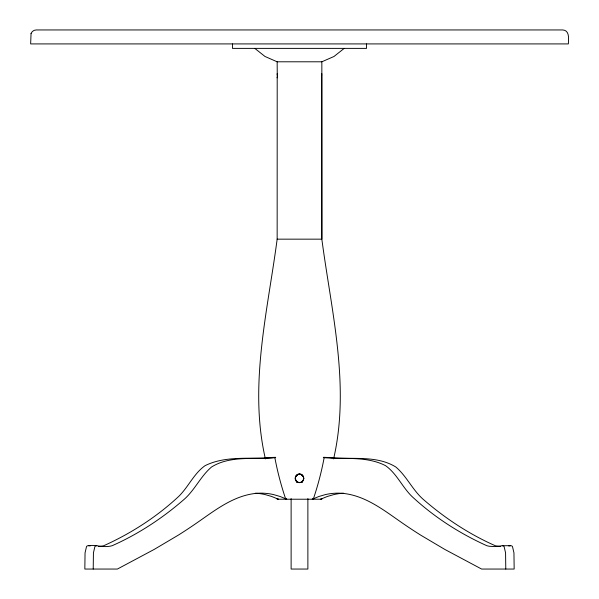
<?xml version="1.0" encoding="UTF-8"?>
<svg xmlns="http://www.w3.org/2000/svg" width="599" height="599" viewBox="0 0 599 599"><rect width="100%" height="100%" fill="white"/><g stroke="black" fill="none" stroke-linecap="round" stroke-linejoin="round"><path stroke-width="0.9" d="M277.24 75.811L277.24 75.437M344.193 48.384L333.987 56.486L321.843 61.794L321.843 239.158C331.389 311.622 350.415 386.063 333.591 458.924M321.745 75.609L321.843 73.684M505.781 569.05L505.571 552.847L504.096 546.58A2.306 1.999 -90 0 0 502.726 545.719L494.647 546.58L489.548 546.288A31.313 27.112 90 0 1 486.815 545.696C459.56 533.439 433.683 516.772 411.827 496.339C402.176 486.905 396.763 473.607 385.599 465.7C366.595 455.824 343.923 459.485 323.303 457.614M277.24 76.23L277.232 76.455M277.225 76.732L277.217 76.814M277.157 77.84L277.202 77.106L277.157 239.158C267.618 311.622 248.585 386.063 265.409 458.924M332.595 457.614L323.415 457.322M296.086 475.98L295.359 477.755A2.224 1.116 -90 0 0 295.359 479.058L296.52 481.349A9.644 4.822 -90 0 0 297.216 481.918M296.228 475.793L296.52 475.464A9.644 4.822 -90 0 1 297.216 474.895A14.758 7.375 -90 0 1 299.5 474.243A14.758 14.758 0 0 1 301.649 474.363M296.737 482.36A14.758 14.758 0 0 0 299.5 482.569A14.758 7.375 90 0 0 301.784 481.94A9.644 4.822 90 0 0 302.48 481.349L303.641 479.058A2.224 1.116 -90 0 0 303.641 477.755L302.914 475.98M321.753 498.705L320.637 499.222L327.346 496.466L333.853 494.579A73.46 63.621 -90 0 1 343.691 493.217M313.397 498.697L312.259 499.222L318.968 496.466L325.474 494.579A73.46 63.621 -90 0 1 343.931 493.479C366.034 496.092 384.056 510.355 401.764 522.628A582.138 504.148 90 0 0 420.805 535.207L444.825 549.433L481.596 569.05L514.167 569.05L513.949 552.847L512.482 546.58A2.306 1.999 -90 0 0 511.104 545.719L502.194 545.696M508.806 545.951L510.573 545.696M98.461 546.558L101.074 546.288A31.313 27.112 90 0 0 103.799 545.696C131.061 533.439 156.938 516.772 178.794 496.339C188.445 486.905 193.851 473.607 205.015 465.7C226.542 454.955 252.074 459.725 275.233 457.404M275.697 457.614C254.53 459.8 230.435 455.158 211.522 467.025C200.86 476.085 195.072 489.458 184.709 498.855C163.093 517.791 138.481 534.061 112.185 545.696A31.313 27.112 90 0 1 109.452 546.288C102.249 547.531 95.144 544.469 87.896 545.719A2.306 1.999 -90 0 0 86.518 546.58L85.051 552.847L84.833 569.05L117.404 569.05L154.175 549.433L178.195 535.207A582.138 504.148 90 0 0 197.236 522.628C214.944 510.355 232.966 496.092 255.069 493.479A73.46 63.621 -90 0 1 273.526 494.579L280.033 496.466L286.741 499.222L285.588 498.69A269.872 233.715 90 0 1 274.844 457.621M96.806 545.696L96.274 545.719A2.306 1.999 -90 0 0 94.904 546.58L93.429 552.847L93.219 569.05M254.807 48.384L265.013 56.486L277.157 61.794L321.843 61.794M277.157 239.158L321.843 239.158L321.745 75.811M275.585 457.322L266.413 457.636M277.172 499.222L321.843 499.222M323.767 457.404L331.883 457.614M329.091 457.539C351.089 459.882 376.135 454.828 395.857 467.025C406.519 476.085 412.307 489.458 422.669 498.855C444.293 517.791 468.905 534.061 495.201 545.696A31.313 27.112 -90 0 0 497.926 546.288L500.539 546.558M88.427 545.696L90.194 545.951M302.772 475.793L302.48 475.464A9.644 4.822 -90 0 0 301.784 474.895A14.758 7.375 -90 0 0 299.5 474.243A14.758 14.758 0 0 0 297.351 474.363M285.768 499.222L285.588 498.69M277.382 499.222L277.195 498.682L278.363 499.222L271.654 496.466L265.147 494.579A73.46 63.621 -90 0 0 255.309 493.217M277.157 73.699L277.262 75.197L277.157 61.794M366.536 43.914L366.536 48.384L232.464 48.384L232.464 43.914M307.879 498.608L307.879 569.05L291.121 569.05L291.121 498.608M324.164 457.621A269.108 233.048 90 0 1 313.434 498.712M296.37 481.192A9.427 4.717 -90 0 0 297.074 481.821A14.758 7.375 -90 0 0 299.5 482.569A14.758 7.375 -90 0 0 301.926 481.843A9.427 4.717 -90 0 0 302.63 481.192M302.263 482.36A14.758 14.758 0 0 1 299.5 482.569M302.63 475.621A9.427 4.717 -90 0 0 301.926 474.992A14.758 7.375 90 0 0 299.5 474.243A14.758 7.375 90 0 0 297.074 474.97A9.427 4.717 -90 0 0 296.37 475.621M31.058 33.417L30.646 43.914L568.354 43.914C568.571 39.122 569.799 30.324 562.768 29.95L36.232 29.95L34.195 30.332L32.324 31.545L31.058 33.417M297.359 482.075A4.275 4.238 0 0 0 303.775 478.406A4.275 4.238 0 0 0 297.366 474.73A4.275 4.238 0 0 0 297.359 482.075M297.404 482.038A4.193 4.193 0 0 0 303.693 478.406A4.193 4.193 0 0 0 297.404 474.775A4.193 4.193 0 0 0 297.404 482.038"/></g></svg>
